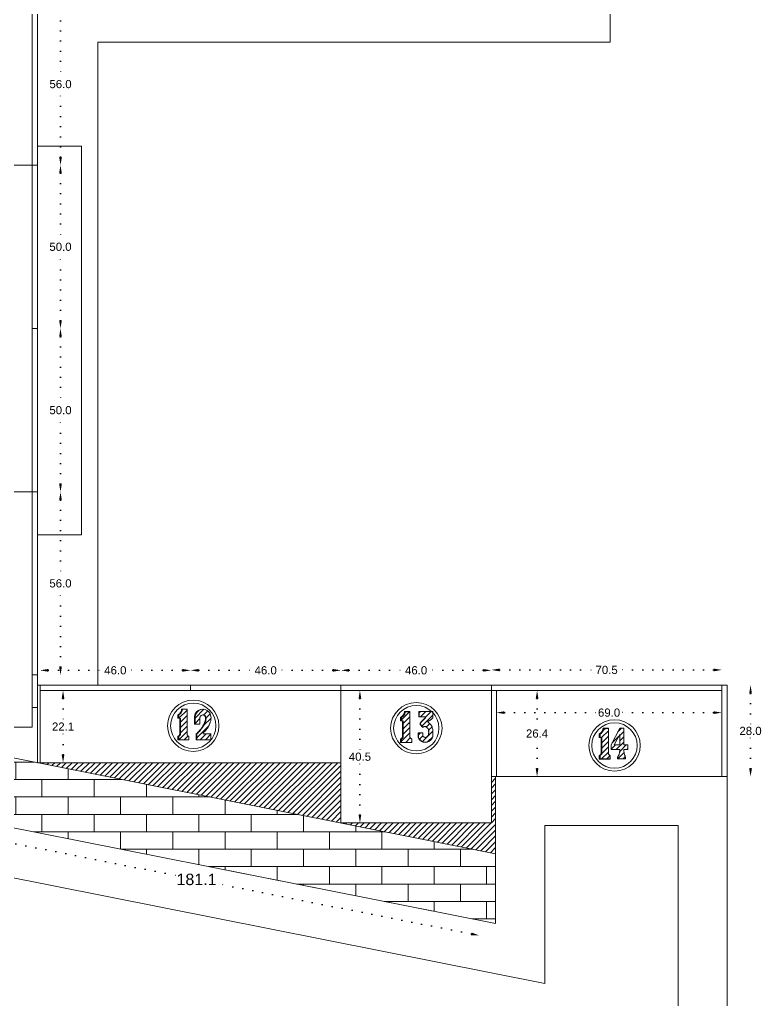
# Model space of a CAD drawing. Header units: inches. Extents: x -1979 to 7680, y -968 to 3127.
# Drawn here: x 2859.3 to 3086.2, y 407.1 to 707.3 of the extents above; entities that cross this region are included whole.
import ezdxf

# ---------------------------------------------------------------- set-up
doc = ezdxf.new("R2010")
doc.units = ezdxf.units.IN
doc.header["$MEASUREMENT"] = 0
doc.linetypes.add('ACAD_ISO07W100', pattern=[3, 0, -3])
doc.styles.get("Standard").update_dxf_attribs({"font": 'arial.ttf'})
doc.dimstyles.new('Copy of Standard', dxfattribs={"dimtxt": 2.5, "dimasz": 2.5, "dimexe": 0.18, "dimexo": 0.0625, "dimgap": 0.09, "dimtad": 0, "dimtih": 1, "dimtoh": 1, "dimdec": 1, "dimzin": 0, "dimdsep": 46, "dimtxsty": 'Standard', "dimcen": 0.09, "dimse1": 1, "dimse2": 1, "dimadec": 0, "dimazin": 0, "dimtfac": 1, "dimtdec": 1, "dimtix": 1, "dimtofl": 0, "dimtmove": 0, "dimatfit": 3, "dimfxl": 1, "dimtolj": 1, "dimtzin": 0, "dimarcsym": 0})
doc.dimstyles.get("Standard").update_dxf_attribs({"dimtxt": 3.5, "dimasz": 2.5, "dimexe": 0.18, "dimexo": 0.0625, "dimgap": 0.09, "dimtad": 0, "dimtih": 1, "dimtoh": 1, "dimdec": 1, "dimzin": 0, "dimdsep": 46, "dimtxsty": 'Standard', "dimcen": 0.09, "dimse1": 1, "dimse2": 1, "dimadec": 0, "dimazin": 0, "dimtfac": 1, "dimtdec": 1, "dimtix": 1, "dimtofl": 0, "dimtmove": 0, "dimatfit": 3, "dimfxl": 1, "dimtolj": 1, "dimtzin": 0, "dimarcsym": 0})
pattern_1 = [(45, (2360.3936, 1037.6594), (-0.8148213, 0.8148213), [])]
pattern_2 = [(45, (2446.3004, 1037.0512), (-0.8148213, 0.8148213), [])]

# ---------------------------------------------------------------- blocks, each defined once
blk = doc.blocks.new('*D26')
at = {"color": 0, "linetype": 'ACAD_ISO07W100', "lineweight": -2, "transparency": 16777216}
for p, q in [((2871.81, 610.25), (2871.81, 589.11)), ((2871.81, 565.25), (2871.81, 586.38))]:
    blk.add_line(p, q, dxfattribs=at)
at = {"color": 0, "transparency": 16777216}
for points in [[(2871.4, 610.25), (2872.23, 610.25), (2871.81, 612.75)], [(2871.4, 565.25), (2872.23, 565.25), (2871.81, 562.75)]]:
    blk.add_solid(points, dxfattribs=at)
at = {"layer": 'Defpoints', "color": 0, "transparency": 16777216}
for p in [(2864.79, 612.75), (2864.79, 562.75), (2871.81, 562.75)]:
    blk.add_point(p, dxfattribs=at)
at = {"color": 0, "lineweight": 20, "transparency": 16777216, "insert": (2871.81, 587.75), "char_height": 2.5, "attachment_point": 5}
blk.add_mtext('\\A1;50.0', dxfattribs=at)
blk = doc.blocks.new('*D27')
at = {"color": 0, "linetype": 'ACAD_ISO07W100', "lineweight": -2, "transparency": 16777216}
for p, q in [((2871.81, 660.25), (2871.81, 639.11)), ((2871.81, 615.25), (2871.81, 636.38))]:
    blk.add_line(p, q, dxfattribs=at)
at = {"color": 0, "transparency": 16777216}
for points in [[(2871.4, 660.25), (2872.23, 660.25), (2871.81, 662.75)], [(2871.4, 615.25), (2872.23, 615.25), (2871.81, 612.75)]]:
    blk.add_solid(points, dxfattribs=at)
at = {"layer": 'Defpoints', "color": 0, "transparency": 16777216}
for p in [(2864.79, 662.75), (2864.79, 612.75), (2871.81, 612.75)]:
    blk.add_point(p, dxfattribs=at)
at = {"color": 0, "lineweight": 20, "transparency": 16777216, "insert": (2871.81, 637.75), "char_height": 2.5, "attachment_point": 5}
blk.add_mtext('\\A1;50.0', dxfattribs=at)
blk = doc.blocks.new('*D24')
at = {"color": 0, "linetype": 'ACAD_ISO07W100', "lineweight": -2, "transparency": 16777216}
for p, q in [((2824.74, 461.68), (2907.94, 445.22)), ((2997.51, 427.49), (2918.92, 443.04))]:
    blk.add_line(p, q, dxfattribs=at)
at = {"color": 0, "transparency": 16777216}
for points in [[(2824.82, 462.09), (2824.66, 461.28), (2822.29, 462.17)], [(2997.59, 427.89), (2997.43, 427.08), (2999.97, 427)]]:
    blk.add_solid(points, dxfattribs=at)
at = {"layer": 'Defpoints', "color": 0, "transparency": 16777216}
for p in [(2823.19, 466.75), (3000.87, 431.58), (2999.97, 427)]:
    blk.add_point(p, dxfattribs=at)
at = {"color": 0, "lineweight": 20, "transparency": 16777216, "insert": (2913.43, 444.13), "char_height": 3.5, "attachment_point": 5}
blk.add_mtext('\\A1;181.1', dxfattribs=at)
blk = doc.blocks.new('*D35')
at = {"color": 0, "linetype": 'ACAD_ISO07W100', "lineweight": -2, "transparency": 16777216}
for p, q in [((2871.82, 716.25), (2871.82, 688.91)), ((2871.82, 665.25), (2871.82, 686.17))]:
    blk.add_line(p, q, dxfattribs=at)
at = {"color": 0, "transparency": 16777216}
for points in [[(2871.4, 716.25), (2872.24, 716.25), (2871.82, 718.75)], [(2871.4, 665.25), (2872.24, 665.25), (2871.82, 662.75)]]:
    blk.add_solid(points, dxfattribs=at)
at = {"layer": 'Defpoints', "color": 0, "transparency": 16777216}
for p in [(2864.79, 718.75), (2871.82, 718.75), (2863.19, 662.75)]:
    blk.add_point(p, dxfattribs=at)
at = {"color": 0, "lineweight": 20, "transparency": 16777216, "insert": (2871.82, 687.54), "char_height": 2.5, "attachment_point": 5}
blk.add_mtext('\\A1;56.0', dxfattribs=at)
blk = doc.blocks.new('*D48')
at = {"color": 0, "linetype": 'ACAD_ISO07W100', "lineweight": -2, "transparency": 16777216}
for p, q in [((2871.81, 560.25), (2871.81, 536.11)), ((2871.81, 509.23), (2871.81, 533.37))]:
    blk.add_line(p, q, dxfattribs=at)
at = {"color": 0, "transparency": 16777216}
for points in [[(2871.4, 560.25), (2872.23, 560.25), (2871.81, 562.75)], [(2871.4, 509.23), (2872.23, 509.23), (2871.81, 506.73)]]:
    blk.add_solid(points, dxfattribs=at)
at = {"layer": 'Defpoints', "color": 0, "transparency": 16777216}
for p in [(2864.79, 562.75), (2864.79, 506.73), (2871.81, 506.73)]:
    blk.add_point(p, dxfattribs=at)
at = {"color": 0, "lineweight": 20, "transparency": 16777216, "insert": (2871.81, 534.74), "char_height": 2.5, "attachment_point": 5}
blk.add_mtext('\\A1;56.0', dxfattribs=at)
blk = doc.blocks.new('*D103')
at = {"color": 0, "linetype": 'ACAD_ISO07W100', "lineweight": -2, "transparency": 16777216}
for p, q in [((3082.92, 501.07), (3082.92, 490.96)), ((3082.92, 478.11), (3082.92, 488.23))]:
    blk.add_line(p, q, dxfattribs=at)
at = {"color": 0, "transparency": 16777216}
for points in [[(3082.51, 501.07), (3083.34, 501.07), (3082.92, 503.57)], [(3082.51, 478.11), (3083.34, 478.11), (3082.92, 475.61)]]:
    blk.add_solid(points, dxfattribs=at)
at = {"layer": 'Defpoints', "color": 0, "transparency": 16777216}
for p in [(3075.74, 503.57), (3082.92, 503.57), (3075.74, 475.61)]:
    blk.add_point(p, dxfattribs=at)
at = {"color": 0, "lineweight": 20, "transparency": 16777216, "insert": (3082.92, 489.59), "char_height": 2.5, "attachment_point": 5}
blk.add_mtext('\\A1;28.0', dxfattribs=at)
blk = doc.blocks.new('*D102')
at = {"color": 0, "linetype": 'ACAD_ISO07W100', "lineweight": -2, "transparency": 16777216}
for p, q in [((3007.64, 495.19), (3036.3, 495.19)), ((3071.64, 495.19), (3042.97, 495.19))]:
    blk.add_line(p, q, dxfattribs=at)
at = {"color": 0, "transparency": 16777216}
for points in [[(3007.64, 495.61), (3007.64, 494.78), (3005.14, 495.19)], [(3071.64, 495.61), (3071.64, 494.78), (3074.14, 495.19)]]:
    blk.add_solid(points, dxfattribs=at)
at = {"layer": 'Defpoints', "color": 0, "transparency": 16777216}
for p in [(3005.14, 501.97), (3074.14, 503.57), (3005.14, 495.19)]:
    blk.add_point(p, dxfattribs=at)
at = {"color": 0, "lineweight": 20, "transparency": 16777216, "insert": (3039.64, 495.19), "char_height": 2.5, "attachment_point": 5}
blk.add_mtext('\\A1;69.0', dxfattribs=at)
blk = doc.blocks.new('*D104')
at = {"color": 0, "linetype": 'ACAD_ISO07W100', "lineweight": -2, "transparency": 16777216}
for p, q in [((2785.64, 716.25), (2785.64, 612.53)), ((2785.64, 506.07), (2785.64, 609.79))]:
    blk.add_line(p, q, dxfattribs=at)
at = {"color": 0, "transparency": 16777216}
for points in [[(2785.22, 716.25), (2786.05, 716.25), (2785.64, 718.75)], [(2785.22, 506.07), (2786.05, 506.07), (2785.64, 503.57)]]:
    blk.add_solid(points, dxfattribs=at)
at = {"layer": 'Defpoints', "color": 0, "transparency": 16777216}
for p in [(2823.19, 718.75), (2785.64, 503.57), (2864.79, 503.57)]:
    blk.add_point(p, dxfattribs=at)
at = {"color": 0, "lineweight": 20, "transparency": 16777216, "insert": (2785.64, 611.16), "char_height": 2.5, "attachment_point": 5}
blk.add_mtext('\\A1;215.2', dxfattribs=at)
blk = doc.blocks.new('*D105')
at = {"color": 0, "linetype": 'ACAD_ISO07W100', "lineweight": -2, "transparency": 16777216}
for p, q in [((2872.59, 499.47), (2872.59, 492.27)), ((2872.59, 482.38), (2872.59, 489.58))]:
    blk.add_line(p, q, dxfattribs=at)
at = {"color": 0, "transparency": 16777216}
for points in [[(2872.17, 499.47), (2873.01, 499.47), (2872.59, 501.97)], [(2872.17, 482.38), (2873.01, 482.38), (2872.59, 479.88)]]:
    blk.add_solid(points, dxfattribs=at)
at = {"layer": 'Defpoints', "color": 0, "transparency": 16777216}
for p in [(2865.59, 501.97), (2865.59, 479.88), (2872.59, 479.88)]:
    blk.add_point(p, dxfattribs=at)
at = {"color": 0, "lineweight": 20, "transparency": 16777216, "insert": (2872.59, 490.92), "char_height": 2.5, "attachment_point": 5}
blk.add_mtext('\\A1;22.1', dxfattribs=at)
blk = doc.blocks.new('*D106')
at = {"color": 0, "linetype": 'ACAD_ISO07W100', "lineweight": -2, "transparency": 16777216}
for p, q in [((2868.09, 508.14), (2885.21, 508.14)), ((2909.09, 508.14), (2891.98, 508.14))]:
    blk.add_line(p, q, dxfattribs=at)
at = {"color": 0, "transparency": 16777216}
for points in [[(2868.09, 508.56), (2868.09, 507.72), (2865.59, 508.14)], [(2909.09, 508.56), (2909.09, 507.72), (2911.59, 508.14)]]:
    blk.add_solid(points, dxfattribs=at)
at = {"layer": 'Defpoints', "color": 0, "transparency": 16777216}
for p in [(2911.59, 508.14), (2865.59, 503.57), (2911.59, 503.57)]:
    blk.add_point(p, dxfattribs=at)
at = {"color": 0, "lineweight": 20, "transparency": 16777216, "insert": (2888.59, 508.14), "char_height": 2.5, "attachment_point": 5}
blk.add_mtext('\\A1;46.0', dxfattribs=at)
blk = doc.blocks.new('*D107')
at = {"color": 0, "linetype": 'ACAD_ISO07W100', "lineweight": -2, "transparency": 16777216}
for p, q in [((2914.09, 508.14), (2931.21, 508.14)), ((2955.09, 508.14), (2937.98, 508.14))]:
    blk.add_line(p, q, dxfattribs=at)
at = {"color": 0, "transparency": 16777216}
for points in [[(2914.09, 508.56), (2914.09, 507.72), (2911.59, 508.14)], [(2955.09, 508.56), (2955.09, 507.72), (2957.59, 508.14)]]:
    blk.add_solid(points, dxfattribs=at)
at = {"layer": 'Defpoints', "color": 0, "transparency": 16777216}
for p in [(2957.59, 508.14), (2911.59, 503.57), (2957.59, 503.57)]:
    blk.add_point(p, dxfattribs=at)
at = {"color": 0, "lineweight": 20, "transparency": 16777216, "insert": (2934.59, 508.14), "char_height": 2.5, "attachment_point": 5}
blk.add_mtext('\\A1;46.0', dxfattribs=at)
blk = doc.blocks.new('*D108')
at = {"color": 0, "linetype": 'ACAD_ISO07W100', "lineweight": -2, "transparency": 16777216}
for p, q in [((2960.09, 508.14), (2977.23, 508.14)), ((3001.14, 508.14), (2984, 508.14))]:
    blk.add_line(p, q, dxfattribs=at)
at = {"color": 0, "transparency": 16777216}
for points in [[(2960.09, 508.56), (2960.09, 507.72), (2957.59, 508.14)], [(3001.14, 508.56), (3001.14, 507.72), (3003.64, 508.14)]]:
    blk.add_solid(points, dxfattribs=at)
at = {"layer": 'Defpoints', "color": 0, "transparency": 16777216}
for p in [(3003.64, 508.14), (2957.59, 503.57), (3003.64, 503.57)]:
    blk.add_point(p, dxfattribs=at)
at = {"color": 0, "lineweight": 20, "transparency": 16777216, "insert": (2980.61, 508.14), "char_height": 2.5, "attachment_point": 5}
blk.add_mtext('\\A1;46.0', dxfattribs=at)
blk = doc.blocks.new('*D109')
at = {"color": 0, "linetype": 'ACAD_ISO07W100', "lineweight": -2, "transparency": 16777216}
for p, q in [((2963.42, 499.47), (2963.42, 483.07)), ((2963.42, 463.92), (2963.42, 480.33))]:
    blk.add_line(p, q, dxfattribs=at)
at = {"color": 0, "transparency": 16777216}
for points in [[(2963, 499.47), (2963.83, 499.47), (2963.42, 501.97)], [(2963, 463.92), (2963.83, 463.92), (2963.42, 461.42)]]:
    blk.add_solid(points, dxfattribs=at)
at = {"layer": 'Defpoints', "color": 0, "transparency": 16777216}
for p in [(2957.59, 501.97), (2957.59, 461.42), (2963.42, 461.42)]:
    blk.add_point(p, dxfattribs=at)
at = {"color": 0, "lineweight": 20, "transparency": 16777216, "insert": (2963.42, 481.7), "char_height": 2.5, "attachment_point": 5}
blk.add_mtext('\\A1;40.5', dxfattribs=at)
blk = doc.blocks.new('*D110')
at = {"color": 0, "linetype": 'ACAD_ISO07W100', "lineweight": -2, "transparency": 16777216}
for p, q in [((3017.61, 499.47), (3017.61, 490.16)), ((3017.61, 478.11), (3017.61, 487.43))]:
    blk.add_line(p, q, dxfattribs=at)
at = {"color": 0, "transparency": 16777216}
for points in [[(3017.2, 499.47), (3018.03, 499.47), (3017.61, 501.97)], [(3017.2, 478.11), (3018.03, 478.11), (3017.61, 475.61)]]:
    blk.add_solid(points, dxfattribs=at)
at = {"layer": 'Defpoints', "color": 0, "transparency": 16777216}
for p in [(3003.64, 501.97), (3003.64, 475.61), (3017.61, 475.61)]:
    blk.add_point(p, dxfattribs=at)
at = {"color": 0, "lineweight": 20, "transparency": 16777216, "insert": (3017.61, 488.79), "char_height": 2.5, "attachment_point": 5}
blk.add_mtext('\\A1;26.4', dxfattribs=at)
blk = doc.blocks.new('*D111')
at = {"color": 0, "linetype": 'ACAD_ISO07W100', "lineweight": -2, "transparency": 16777216}
for p, q in [((3006.14, 508.26), (3035.55, 508.26)), ((3071.64, 508.26), (3042.22, 508.26))]:
    blk.add_line(p, q, dxfattribs=at)
at = {"color": 0, "transparency": 16777216}
for points in [[(3006.14, 508.68), (3006.14, 507.84), (3003.64, 508.26)], [(3071.64, 508.68), (3071.64, 507.84), (3074.14, 508.26)]]:
    blk.add_solid(points, dxfattribs=at)
at = {"layer": 'Defpoints', "color": 0, "transparency": 16777216}
for p in [(3074.14, 508.26), (3003.64, 503.57), (3074.14, 503.57)]:
    blk.add_point(p, dxfattribs=at)
at = {"color": 0, "lineweight": 20, "transparency": 16777216, "insert": (3038.89, 508.26), "char_height": 2.5, "attachment_point": 5}
blk.add_mtext('\\A1;70.5', dxfattribs=at)

msp = doc.modelspace()

# ---------------------------------------------------------------- hatches: boundary and pattern name
at = {"lineweight": 20}
h = msp.add_hatch(dxfattribs=at)
h.set_pattern_fill('ANSI31', color=256, scale=9.218651)
h.set_pattern_definition(pattern_1)
h.paths.add_polyline_path([(2910.97, 488), (2910.9, 488.04), (2910.84, 488.08), (2910.78, 488.12), (2910.73, 488.18), (2910.68, 488.24), (2910.64, 488.31), (2910.61, 488.38), (2910.59, 488.45), (2910.57, 488.53), (2910.57, 488.6), (2910.57, 496.24), (2909.13, 496.24), (2909.11, 496.07), (2909.08, 495.89), (2909.02, 495.72), (2908.96, 495.55), (2908.88, 495.39), (2908.78, 495.24), (2908.68, 495.09), (2908.56, 494.96), (2908.43, 494.84), (2908.29, 494.72), (2908.14, 494.62), (2907.98, 494.54), (2907.98, 493.46), (2908.29, 493.46), (2908.53, 493.44), (2908.53, 488.63), (2908.52, 488.56), (2908.5, 488.49), (2908.47, 488.42), (2908.44, 488.35), (2908.4, 488.29), (2908.36, 488.23), (2908.3, 488.17), (2908.25, 488.12), (2908.18, 488.08), (2908.12, 488.05), (2908.05, 488.02), (2907.98, 488), (2907.98, 486.9), (2911.12, 486.9), (2911.12, 487.96), (2911.05, 487.98)])
h = msp.add_hatch(dxfattribs=at)
h.set_pattern_fill('ANSI31', color=256, scale=9.218651)
h.set_pattern_definition(pattern_1)
h.paths.add_polyline_path([(2917.83, 488.7), (2915.47, 488.7), (2915.47, 488.97), (2915.71, 489.2), (2915.94, 489.44), (2916.16, 489.69), (2916.37, 489.95), (2916.57, 490.21), (2916.76, 490.49), (2916.94, 490.77), (2917.1, 491.06), (2917.26, 491.35), (2917.4, 491.66), (2917.53, 491.96), (2917.57, 492.08), (2917.64, 492.27), (2917.71, 492.47), (2917.76, 492.67), (2917.8, 492.87), (2917.83, 493.07), (2917.85, 493.28), (2917.86, 493.48), (2917.86, 493.69), (2917.85, 493.9), (2917.83, 494.1), (2917.63, 494.8), (2917.24, 495.41), (2916.7, 495.88), (2916.11, 496.16), (2915.49, 496.24), (2914.78, 496.14), (2914.13, 495.84), (2913.59, 495.37), (2913.2, 494.77), (2913.01, 494.08), (2913.01, 493.36), (2913.01, 491.71), (2914.49, 491.71), (2914.49, 493.88), (2914.63, 494.14), (2914.82, 494.33), (2915.06, 494.44), (2915.32, 494.49), (2915.49, 494.46), (2915.59, 494.44), (2915.59, 494.44), (2915.75, 494.42), (2915.99, 494.3), (2916.18, 494.12), (2916.3, 493.88), (2916.35, 493.62), (2916.35, 493.45), (2916.34, 493.29), (2916.32, 493.12), (2916.3, 492.95), (2916.27, 492.79), (2916.23, 492.63), (2916.18, 492.47), (2916.12, 492.31), (2916.06, 492.15), (2915.99, 492), (2915.91, 491.83), (2915.75, 491.51), (2915.58, 491.2), (2915.39, 490.89), (2915.2, 490.59), (2914.99, 490.3), (2914.77, 490.01), (2914.55, 489.74), (2914.31, 489.47), (2914.06, 489.21), (2913.8, 488.96), (2913.53, 488.72), (2913.53, 486.9), (2917.83, 486.9)])
h = msp.add_hatch(dxfattribs=at)
h.set_pattern_fill('ANSI31', color=256, scale=9.218651)
h.set_pattern_definition(pattern_2)
h.paths.add_polyline_path([(2979.12, 487.21), (2979.05, 487.24), (2978.99, 487.28), (2978.93, 487.33), (2978.87, 487.38), (2978.83, 487.45), (2978.79, 487.51), (2978.76, 487.58), (2978.73, 487.66), (2978.72, 487.73), (2978.72, 487.81), (2978.72, 495.45), (2977.28, 495.45), (2977.26, 495.27), (2977.22, 495.09), (2977.17, 494.92), (2977.11, 494.76), (2977.03, 494.59), (2976.93, 494.44), (2976.82, 494.3), (2976.71, 494.16), (2976.57, 494.04), (2976.43, 493.93), (2976.28, 493.83), (2976.13, 493.74), (2976.13, 492.66), (2976.44, 492.66), (2976.68, 492.64), (2976.68, 487.84), (2976.67, 487.76), (2976.65, 487.69), (2976.62, 487.62), (2976.59, 487.55), (2976.55, 487.49), (2976.5, 487.43), (2976.45, 487.38), (2976.4, 487.33), (2976.33, 487.29), (2976.27, 487.25), (2976.2, 487.22), (2976.13, 487.2), (2976.13, 486.1), (2979.27, 486.1), (2979.27, 487.17), (2979.2, 487.18)])
h = msp.add_hatch(dxfattribs=at)
h.set_pattern_fill('ANSI31', color=256, scale=9.218651)
h.set_pattern_definition(pattern_2)
h.paths.add_polyline_path([(2985.75, 495.5), (2981.57, 495.5), (2981.57, 493.88), (2983.39, 493.88), (2983.49, 493.85), (2983.49, 493.57), (2982.2, 492.27), (2982.12, 492.18), (2982.09, 492.13), (2982.06, 492.07), (2982.03, 492.02), (2982, 491.96), (2981.98, 491.9), (2981.97, 491.84), (2981.96, 491.78), (2981.95, 491.66), (2981.95, 491.6), (2982.71, 490.71), (2982.73, 490.74), (2982.82, 490.81), (2982.93, 490.86), (2983.04, 490.9), (2983.15, 490.93), (2983.27, 490.93), (2983.37, 490.93), (2983.49, 490.93), (2983.6, 490.9), (2983.71, 490.86), (2983.81, 490.81), (2983.91, 490.74), (2983.99, 490.66), (2984.13, 490.49), (2984.25, 490.3), (2984.35, 490.1), (2984.43, 489.89), (2984.49, 489.67), (2984.53, 489.45), (2984.54, 489.23), (2984.53, 489.01), (2984.5, 488.79), (2984.44, 488.57), (2984.36, 488.36), (2984.26, 488.16), (2984.19, 488.01), (2984.09, 487.88), (2983.97, 487.77), (2983.82, 487.69), (2983.73, 487.66), (2983.57, 487.61), (2983.4, 487.6), (2983.24, 487.61), (2983.08, 487.66), (2982.93, 487.74), (2982.81, 487.85), (2982.71, 487.98), (2982.64, 488.13), (2982.64, 488.97), (2981.37, 488.97), (2981.37, 487.61), (2981.46, 487.4), (2981.57, 487.2), (2981.7, 487.01), (2981.85, 486.84), (2982.02, 486.68), (2982.2, 486.54), (2982.4, 486.42), (2982.6, 486.32), (2982.82, 486.24), (2983.04, 486.19), (2983.27, 486.16), (2983.5, 486.15), (2983.78, 486.17), (2984.05, 486.23), (2984.31, 486.31), (2984.51, 486.4), (2984.72, 486.53), (2984.94, 486.7), (2985.14, 486.89), (2985.32, 487.11), (2985.47, 487.34), (2985.6, 487.6), (2985.69, 487.86), (2985.75, 488.13), (2985.75, 489.55), (2985.74, 489.82), (2985.71, 490.09), (2985.65, 490.36), (2985.57, 490.62), (2985.47, 490.88), (2985.34, 491.12), (2985.2, 491.35), (2985.03, 491.57), (2984.85, 491.77), (2984.65, 491.96), (2984.44, 492.13), (2984.21, 492.28), (2984.21, 492.56), (2984.36, 492.61), (2984.51, 492.67), (2984.65, 492.73), (2984.79, 492.8), (2984.93, 492.88), (2985.06, 492.96), (2985.19, 493.05), (2985.31, 493.15), (2985.43, 493.26), (2985.54, 493.36), (2985.65, 493.48), (2985.75, 493.6)])
h = msp.add_hatch(dxfattribs=at)
h.set_pattern_fill('ANSI31', color=256, scale=9.218651)
h.set_pattern_definition([(45, (2523.9026, 1031.7292), (-0.8148213, 0.8148213), [])])
h.paths.add_polyline_path([(3039.87, 482.12), (3039.8, 482.15), (3039.74, 482.19), (3039.68, 482.24), (3039.62, 482.3), (3039.58, 482.36), (3039.54, 482.42), (3039.51, 482.49), (3039.48, 482.57), (3039.47, 482.64), (3039.47, 482.72), (3039.47, 490.36), (3038.03, 490.36), (3038.01, 490.18), (3037.97, 490.01), (3037.92, 489.83), (3037.86, 489.67), (3037.78, 489.51), (3037.68, 489.35), (3037.57, 489.21), (3037.45, 489.07), (3037.32, 488.95), (3037.18, 488.84), (3037.03, 488.74), (3036.88, 488.65), (3036.88, 487.57), (3037.19, 487.57), (3037.42, 487.55), (3037.42, 482.75), (3037.41, 482.68), (3037.4, 482.6), (3037.37, 482.53), (3037.34, 482.47), (3037.3, 482.4), (3037.25, 482.34), (3037.2, 482.29), (3037.14, 482.24), (3037.08, 482.2), (3037.02, 482.16), (3036.95, 482.13), (3036.88, 482.11), (3036.88, 481.01), (3040.02, 481.01), (3040.02, 482.08), (3039.95, 482.09)])
h = msp.add_hatch(dxfattribs=at)
h.set_pattern_fill('ANSI31', color=256, scale=9.218651)
h.set_pattern_definition([(45, (2523.9026, 1031.7292), (-0.8148213, 0.8148213), [])])
h.paths.add_polyline_path([(3044.15, 490.41), (3042.93, 490.41), (3040.32, 485.32), (3040.32, 483.9), (3042.93, 483.9), (3042.93, 483.68), (3042.93, 483.5), (3042.91, 483.32), (3042.89, 483.14), (3042.86, 482.96), (3042.82, 482.78), (3042.77, 482.6), (3042.72, 482.43), (3042.65, 482.26), (3042.58, 482.09), (3042.5, 481.93), (3042.41, 481.77), (3042.31, 481.61), (3042.31, 481.06), (3044.7, 481.06), (3044.7, 481.57), (3044.61, 481.75), (3044.53, 481.93), (3044.46, 482.12), (3044.4, 482.31), (3044.34, 482.5), (3044.29, 482.69), (3044.25, 482.89), (3044.21, 483.08), (3044.18, 483.28), (3044.16, 483.48), (3044.15, 483.68), (3044.15, 483.9), (3045.39, 483.9), (3045.39, 485.32), (3044.15, 485.32)])
h.paths.add_polyline_path([(3042.9, 488.51), (3042.93, 488.48), (3042.93, 485.32), (3042.9, 485.32), (3041.23, 485.32)], flags=16)
h = msp.add_hatch(dxfattribs=at)
h.set_pattern_fill('AR-BRSTD', color=256, scale=2)
h.set_pattern_definition([(0, (274.137, 0), (0, 5.334), []), (90, (274.137, 0), (-8, 5.334), [5.334, -5.334])])
h.paths.add_polyline_path([(2823.19, 488.15), (2823.19, 466.75), (3004.94, 430.61), (3004.94, 452.01)])
h = msp.add_hatch(dxfattribs=at)
h.set_pattern_fill('ANSI31', color=256, scale=10)
h.set_pattern_definition([(45, (274.1369, 0), (-0.8838835, 0.8838835), [])])
h.paths.add_polyline_path([(3004.94, 452.01), (3004.94, 475.61), (3003.64, 475.61), (3003.64, 461.42), (2957.59, 461.42)])
h.paths.add_polyline_path([(2865.59, 479.88), (2865.59, 479.72), (2957.59, 461.42), (2957.59, 479.87)])

# ---------------------------------------------------------------- linework, layer by layer
for p, q in [((3039.99, 700.35), (3039.99, 775.35)), ((2863.19, 642.75), (2863.19, 718.75)), ((2864.79, 642.75), (2864.79, 718.75)), ((2883.19, 700.35), (2883.19, 503.57)), ((3039.99, 700.35), (2883.19, 700.35)), ((2864.79, 662.75), (2823.19, 662.75)), ((2863.19, 642.75), (2863.19, 542.75)), ((2864.79, 479.88), (2864.79, 642.75)), ((2863.19, 612.75), (2864.79, 612.75)), ((2864.79, 562.75), (2823.19, 562.75)), ((2863.19, 490.75), (2863.19, 542.75)), ((2864.79, 506.73), (2863.19, 506.73)), ((2864.79, 503.73), (2864.79, 506.73)), ((2864.79, 503.57), (3075.74, 503.57)), ((3003.64, 503.57), (2864.79, 503.57)), ((2865.59, 479.72), (2865.59, 503.57)), ((2865.59, 501.97), (3003.64, 501.97)), ((3003.64, 501.97), (2865.59, 501.97)), ((2911.59, 501.97), (2911.59, 503.57)), ((2957.59, 461.42), (2957.59, 503.57)), ((3003.64, 461.42), (3003.64, 503.57)), ((3003.64, 501.97), (3074.14, 501.97)), ((3005.24, 475.61), (3005.24, 501.97)), ((3074.14, 475.61), (3074.14, 503.57)), ((3075.74, 475.61), (3075.74, 503.57)), ((2864.79, 496.73), (2863.19, 496.73)), ((2981.45, 495.54), (2981.45, 493.88)), ((2981.57, 495.5), (2981.57, 493.88)), ((2907.98, 494.54), (2907.98, 493.46)), ((2976.13, 493.74), (2976.13, 492.66)), ((2981.45, 493.88), (2981.57, 493.88)), ((2981.57, 493.88), (2983.39, 493.88)), ((2983.39, 493.88), (2983.49, 493.85)), ((2983.49, 493.85), (2983.49, 493.57)), ((2823.19, 490.75), (2863.19, 490.75)), ((3042.93, 490.41), (3044.15, 490.41)), ((3004.94, 452.01), (2823.19, 488.15)), ((2907.98, 486.9), (2911.12, 486.9)), ((2983.73, 487.66), (2983.57, 487.61)), ((3036.88, 488.65), (3036.88, 487.57)), ((3042.9, 485.32), (3042.9, 488.51)), ((2976.13, 486.1), (2979.27, 486.1)), ((3036.88, 481.01), (3040.02, 481.01)), ((2864.79, 479.88), (2957.59, 479.87)), ((3075.74, 475.61), (3003.64, 475.61)), ((3004.94, 475.61), (3004.94, 430.61)), ((3075.74, 305.61), (3075.74, 475.61)), ((3004.94, 430.61), (2823.19, 466.75)), ((2957.59, 461.42), (3003.64, 461.42)), ((3060.74, 460.61), (3019.94, 460.61)), ((3019.94, 460.61), (3019.94, 412.33)), ((3060.74, 460.61), (3060.74, 388.61)), ((3019.94, 412.33), (2808.19, 454.44)), ((2923.66, 446.77), (2987.41, 434.1))]:
    msp.add_line(p, q, dxfattribs=at)
for points in [[(2864.79, 549.57), (2878.19, 549.57), (2878.19, 668.57), (2864.79, 668.57)], [(2907.73, 486.85), (2911.12, 486.85), (2911.12, 486.9), (2911.12, 487.96), (2911.05, 487.98), (2910.97, 488), (2910.9, 488.04), (2910.84, 488.08), (2910.78, 488.12), (2910.73, 488.18), (2910.68, 488.24), (2910.64, 488.31), (2910.61, 488.38), (2910.59, 488.45), (2910.57, 488.53), (2910.57, 488.6), (2910.57, 496.24), (2910.57, 496.29), (2908.9, 496.29), (2908.88, 496.11), (2908.84, 495.93), (2908.79, 495.76), (2908.72, 495.59), (2908.64, 495.43), (2908.55, 495.27), (2908.44, 495.13), (2908.32, 494.99), (2908.19, 494.87), (2908.05, 494.75), (2907.89, 494.65), (2907.73, 494.57), (2907.73, 493.46), (2907.98, 493.46), (2908.29, 493.46), (2908.29, 488.6), (2908.28, 488.53), (2908.26, 488.46), (2908.24, 488.38), (2908.2, 488.32), (2908.16, 488.25), (2908.12, 488.19), (2908.06, 488.14), (2908.01, 488.09), (2907.94, 488.05), (2907.88, 488.01), (2907.81, 487.98), (2907.73, 487.96), (2907.73, 486.85), (2907.98, 486.9), (2907.98, 488), (2908.05, 488.02), (2908.12, 488.05), (2908.18, 488.08), (2908.25, 488.12), (2908.3, 488.17), (2908.36, 488.23), (2908.4, 488.29), (2908.44, 488.35), (2908.47, 488.42), (2908.5, 488.49), (2908.52, 488.56), (2908.53, 488.63), (2908.53, 493.44), (2908.29, 493.46)], [(2907.73, 494.57), (2907.98, 494.54), (2908.14, 494.62), (2908.29, 494.72), (2908.43, 494.84), (2908.56, 494.96), (2908.68, 495.09), (2908.78, 495.24), (2908.88, 495.39), (2908.96, 495.55), (2909.02, 495.72), (2909.08, 495.89), (2909.11, 496.07), (2909.13, 496.24)], [(2908.9, 496.29), (2909.13, 496.24), (2910.57, 496.24)], [(2912.83, 491.71), (2912.83, 493.38), (2912.82, 494.1), (2913.02, 494.8), (2913.4, 495.41), (2913.95, 495.88), (2914.61, 496.19), (2915.32, 496.29), (2916.04, 496.19), (2916.11, 496.16), (2916.7, 495.88), (2917.24, 495.41), (2917.63, 494.8), (2917.83, 494.1), (2917.85, 493.9), (2917.86, 493.69), (2917.86, 493.48), (2917.85, 493.28), (2917.83, 493.07), (2917.8, 492.87), (2917.76, 492.67), (2917.71, 492.47), (2917.64, 492.27), (2917.57, 492.08), (2917.53, 491.96), (2917.4, 491.66), (2917.26, 491.35), (2917.1, 491.06), (2916.94, 490.77), (2916.76, 490.49), (2916.57, 490.21), (2916.37, 489.95), (2916.16, 489.69), (2915.94, 489.44), (2915.71, 489.2), (2915.47, 488.97), (2915.47, 488.7), (2917.83, 488.7), (2917.83, 486.9), (2917.83, 486.85), (2913.35, 486.85)], [(2913.01, 491.71), (2913.01, 493.36), (2913.01, 494.08), (2913.2, 494.77), (2913.59, 495.37), (2914.13, 495.84), (2914.78, 496.14), (2915.49, 496.24), (2916.11, 496.16)], [(2975.88, 486.06), (2979.27, 486.06), (2979.27, 486.1), (2979.27, 487.17), (2979.2, 487.18), (2979.12, 487.21), (2979.05, 487.24), (2978.99, 487.28), (2978.93, 487.33), (2978.87, 487.38), (2978.83, 487.45), (2978.79, 487.51), (2978.76, 487.58), (2978.73, 487.66), (2978.72, 487.73), (2978.72, 487.81), (2978.72, 495.45), (2978.72, 495.49), (2977.05, 495.49), (2977.03, 495.31), (2976.99, 495.14), (2976.94, 494.96), (2976.87, 494.79), (2976.79, 494.63), (2976.7, 494.48), (2976.59, 494.33), (2976.47, 494.19), (2976.34, 494.07), (2976.19, 493.96), (2976.04, 493.86), (2975.88, 493.77), (2975.88, 492.66), (2976.13, 492.66), (2976.44, 492.66), (2976.44, 487.81), (2976.43, 487.73), (2976.41, 487.66), (2976.38, 487.59), (2976.35, 487.52), (2976.31, 487.46), (2976.27, 487.4), (2976.21, 487.34), (2976.16, 487.29), (2976.09, 487.25), (2976.03, 487.22), (2975.96, 487.19), (2975.88, 487.17), (2975.88, 486.06), (2976.13, 486.1), (2976.13, 487.2), (2976.2, 487.22), (2976.27, 487.25), (2976.33, 487.29), (2976.4, 487.33), (2976.45, 487.38), (2976.5, 487.43), (2976.55, 487.49), (2976.59, 487.55), (2976.62, 487.62), (2976.65, 487.69), (2976.67, 487.76), (2976.68, 487.84), (2976.68, 492.64), (2976.44, 492.66)], [(2975.88, 493.77), (2976.13, 493.74), (2976.28, 493.83), (2976.43, 493.93), (2976.57, 494.04), (2976.71, 494.16), (2976.82, 494.3), (2976.93, 494.44), (2977.03, 494.59), (2977.11, 494.76), (2977.17, 494.92), (2977.22, 495.09), (2977.26, 495.27), (2977.28, 495.45)], [(2977.05, 495.49), (2977.28, 495.45), (2978.72, 495.45)], [(2984.94, 486.7), (2985.14, 486.89), (2985.32, 487.11), (2985.47, 487.34), (2985.6, 487.6), (2985.69, 487.86), (2985.75, 488.13), (2985.75, 489.55), (2985.74, 489.82), (2985.71, 490.09), (2985.65, 490.36), (2985.57, 490.62), (2985.47, 490.88), (2985.34, 491.12), (2985.2, 491.35), (2985.03, 491.57), (2984.85, 491.77), (2984.65, 491.96), (2984.44, 492.13), (2984.21, 492.28), (2984.21, 492.56), (2984.36, 492.61), (2984.51, 492.67), (2984.65, 492.73), (2984.79, 492.8), (2984.93, 492.88), (2985.06, 492.96), (2985.19, 493.05), (2985.31, 493.15), (2985.43, 493.26), (2985.54, 493.36), (2985.65, 493.48), (2985.75, 493.6), (2985.75, 495.5)], [(2912.83, 491.71), (2913.01, 491.71), (2914.49, 491.71), (2914.49, 493.83), (2914.5, 493.9), (2914.63, 494.14), (2914.82, 494.33), (2915.06, 494.44), (2915.32, 494.49), (2915.49, 494.46), (2915.59, 494.44), (2915.59, 494.44)], [(2916.02, 494.14), (2916.14, 493.9), (2916.19, 493.64), (2916.19, 493.47), (2916.18, 493.3), (2916.17, 493.13), (2916.14, 492.97), (2916.11, 492.8), (2916.07, 492.64), (2916.02, 492.48), (2915.97, 492.32), (2915.9, 492.16), (2915.83, 492.01), (2915.75, 491.83), (2915.59, 491.51), (2915.41, 491.19), (2915.23, 490.88), (2915.03, 490.58), (2914.82, 490.28), (2914.6, 490), (2914.37, 489.72), (2914.13, 489.45), (2913.88, 489.19), (2913.62, 488.94), (2913.35, 488.7), (2913.35, 486.85), (2913.53, 486.9), (2917.83, 486.9)], [(2916.02, 494.14), (2915.83, 494.33), (2915.59, 494.44), (2915.75, 494.42), (2915.99, 494.3), (2916.18, 494.12), (2916.3, 493.88), (2916.35, 493.62), (2916.35, 493.45), (2916.34, 493.29), (2916.32, 493.12), (2916.3, 492.95), (2916.27, 492.79), (2916.23, 492.63), (2916.18, 492.47), (2916.12, 492.31), (2916.06, 492.15), (2915.99, 492), (2915.91, 491.83), (2915.75, 491.51), (2915.58, 491.2), (2915.39, 490.89), (2915.2, 490.59), (2914.99, 490.3), (2914.77, 490.01), (2914.55, 489.74), (2914.31, 489.47), (2914.06, 489.21), (2913.8, 488.96), (2913.53, 488.72)], [(2983.39, 493.6), (2982.09, 492.28), (2982.01, 492.19), (2981.97, 492.14), (2981.94, 492.08), (2981.91, 492.03), (2981.89, 491.97), (2981.87, 491.91), (2981.85, 491.85), (2981.84, 491.79), (2981.83, 491.67), (2981.83, 491.6), (2982.65, 490.66), (2982.71, 490.71), (2982.73, 490.74), (2982.82, 490.81), (2982.93, 490.86), (2983.04, 490.9), (2983.15, 490.93), (2983.27, 490.93)], [(2983.39, 493.88), (2983.39, 493.6), (2983.49, 493.57), (2982.2, 492.27), (2982.12, 492.18), (2982.09, 492.13), (2982.06, 492.07), (2982.03, 492.02), (2982, 491.96), (2981.98, 491.9), (2981.97, 491.84), (2981.96, 491.78), (2981.95, 491.66), (2981.95, 491.6), (2982.71, 490.71)], [(3036.63, 480.97), (3040.02, 480.97), (3040.02, 481.01), (3040.02, 482.08), (3039.95, 482.09), (3039.87, 482.12), (3039.8, 482.15), (3039.74, 482.19), (3039.68, 482.24), (3039.62, 482.3), (3039.58, 482.36), (3039.54, 482.42), (3039.51, 482.49), (3039.48, 482.57), (3039.47, 482.64), (3039.47, 482.72), (3039.47, 490.36), (3039.47, 490.4), (3037.8, 490.4), (3037.78, 490.22), (3037.74, 490.05), (3037.69, 489.87), (3037.62, 489.7), (3037.54, 489.54), (3037.45, 489.39), (3037.34, 489.24), (3037.22, 489.11), (3037.09, 488.98), (3036.94, 488.87), (3036.79, 488.77), (3036.63, 488.68), (3036.63, 487.57), (3036.88, 487.57), (3037.19, 487.57), (3037.19, 482.72), (3037.18, 482.64), (3037.16, 482.57), (3037.13, 482.5), (3037.1, 482.43), (3037.06, 482.37), (3037.01, 482.31), (3036.96, 482.25), (3036.9, 482.2), (3036.84, 482.16), (3036.77, 482.13), (3036.7, 482.1), (3036.63, 482.08), (3036.63, 480.97), (3036.88, 481.01), (3036.88, 482.11), (3036.95, 482.13), (3037.02, 482.16), (3037.08, 482.2), (3037.14, 482.24), (3037.2, 482.29), (3037.25, 482.34), (3037.3, 482.4), (3037.34, 482.47), (3037.37, 482.53), (3037.4, 482.6), (3037.41, 482.68), (3037.42, 482.75), (3037.42, 487.55), (3037.19, 487.57)], [(3036.63, 488.68), (3036.88, 488.65), (3037.03, 488.74), (3037.18, 488.84), (3037.32, 488.95), (3037.45, 489.07), (3037.57, 489.21), (3037.68, 489.35), (3037.78, 489.51), (3037.86, 489.67), (3037.92, 489.83), (3037.97, 490.01), (3038.01, 490.18), (3038.03, 490.36)], [(3037.8, 490.4), (3038.03, 490.36), (3039.47, 490.36)], [(3040.26, 483.88), (3040.26, 485.32), (3042.9, 490.45)], [(3044.15, 483.88), (3045.39, 483.88), (3045.39, 483.9), (3045.39, 485.32), (3044.15, 485.32), (3044.15, 490.41), (3044.15, 490.45), (3042.9, 490.45), (3042.93, 490.41), (3040.32, 485.32), (3040.32, 483.9)], [(2913.35, 488.7), (2913.53, 488.72), (2913.53, 486.9)], [(2983.57, 487.61), (2983.4, 487.6), (2983.24, 487.61), (2983.08, 487.66), (2982.93, 487.74), (2982.81, 487.85), (2982.71, 487.98), (2982.64, 488.13), (2982.64, 488.97), (2981.37, 488.97), (2981.25, 488.97), (2981.25, 487.58), (2981.34, 487.36), (2981.45, 487.16), (2981.58, 486.97), (2981.74, 486.8), (2981.91, 486.64), (2982.09, 486.5), (2982.29, 486.38), (2982.5, 486.28), (2982.72, 486.2), (2982.94, 486.14), (2983.17, 486.11), (2983.4, 486.1), (2983.68, 486.13), (2983.96, 486.18), (2984.22, 486.27), (2984.48, 486.38), (2984.51, 486.4), (2984.72, 486.53), (2984.94, 486.7)], [(2981.37, 488.97), (2981.37, 487.61), (2981.46, 487.4), (2981.57, 487.2), (2981.7, 487.01), (2981.85, 486.84), (2982.02, 486.68), (2982.2, 486.54), (2982.4, 486.42), (2982.6, 486.32), (2982.82, 486.24), (2983.04, 486.19), (2983.27, 486.16), (2983.5, 486.15), (2983.78, 486.17), (2984.05, 486.23), (2984.31, 486.31), (2984.51, 486.4)], [(3042.9, 483.88), (3040.26, 483.88), (3040.32, 483.9), (3042.93, 483.9)], [(3045.39, 483.9), (3044.17, 483.9), (3044.15, 483.88), (3044.15, 483.68), (3044.16, 483.48), (3044.18, 483.28), (3044.21, 483.08), (3044.25, 482.89), (3044.29, 482.69), (3044.34, 482.5), (3044.4, 482.31), (3044.46, 482.12), (3044.53, 481.93), (3044.61, 481.75), (3044.7, 481.57), (3044.7, 481.06), (3044.7, 481.01), (3042.27, 481.01), (3042.27, 481.57), (3042.37, 481.73), (3042.46, 481.89), (3042.54, 482.05), (3042.62, 482.22), (3042.68, 482.39), (3042.74, 482.57), (3042.79, 482.75), (3042.83, 482.93), (3042.86, 483.11), (3042.88, 483.29), (3042.89, 483.48), (3042.9, 483.66)], [(3042.9, 483.66), (3042.9, 483.88), (3042.93, 483.9), (3042.93, 483.68), (3042.93, 483.5), (3042.91, 483.32), (3042.89, 483.14), (3042.86, 482.96), (3042.82, 482.78), (3042.77, 482.6), (3042.72, 482.43), (3042.65, 482.26), (3042.58, 482.09), (3042.5, 481.93), (3042.41, 481.77), (3042.31, 481.61), (3042.31, 481.06)], [(3042.27, 481.01), (3042.31, 481.06), (3044.7, 481.06)]]:
    msp.add_lwpolyline(points, dxfattribs=at)
for points in [[(2981.57, 495.5), (2985.75, 495.5), (2985.75, 495.54), (2981.45, 495.54)], [(2983.49, 490.93), (2983.37, 490.93), (2983.27, 490.93), (2983.39, 490.93), (2983.5, 490.9), (2983.61, 490.86), (2983.72, 490.81), (2983.81, 490.74), (2983.89, 490.66), (2984.04, 490.48), (2984.16, 490.29), (2984.26, 490.09), (2984.35, 489.88), (2984.4, 489.66), (2984.44, 489.44), (2984.45, 489.21), (2984.44, 488.99), (2984.41, 488.76), (2984.35, 488.55), (2984.27, 488.33), (2984.17, 488.13), (2984.1, 487.98), (2984, 487.85), (2983.87, 487.74), (2983.73, 487.66), (2983.82, 487.69), (2983.97, 487.77), (2984.09, 487.88), (2984.19, 488.01), (2984.26, 488.16), (2984.36, 488.36), (2984.44, 488.57), (2984.5, 488.79), (2984.53, 489.01), (2984.54, 489.23), (2984.53, 489.45), (2984.49, 489.67), (2984.43, 489.89), (2984.35, 490.1), (2984.25, 490.3), (2984.13, 490.49), (2983.99, 490.66), (2983.91, 490.74), (2983.81, 490.81), (2983.71, 490.86), (2983.6, 490.9)], [(3041.23, 485.32), (3042.9, 488.51), (3042.93, 488.48), (3042.93, 485.32), (3042.9, 485.32)]]:
    msp.add_lwpolyline(points, close=True, dxfattribs=at)
for centre, radius in [((2912.43, 491.16), 7.86), ((2980.67, 490.44), 7.86), ((2912.43, 491.16), 6.94), ((2980.67, 490.44), 6.94), ((3041.31, 485.14), 7.86), ((3041.31, 485.14), 6.94)]:
    msp.add_circle(centre, radius, dxfattribs=at)

# ---------------------------------------------------------------- dimensions: what is measured, and where the dimension line sits
for base, p1, p2, angle, picture, middle in [((2785.64, 503.57), (2823.19, 718.75), (2864.79, 503.57), 270, '*D104', (2785.64, 611.16)), ((2871.81, 612.75), (2864.79, 662.75), (2864.79, 612.75), 270, '*D27', (2871.81, 637.75)), ((2871.81, 562.75), (2864.79, 612.75), (2864.79, 562.75), 270, '*D26', (2871.81, 587.75)), ((2871.81, 506.73), (2864.79, 562.75), (2864.79, 506.73), 90, '*D48', (2871.81, 534.74)), ((2872.59, 479.88), (2865.59, 501.97), (2865.59, 479.88), 90, '*D105', (2872.59, 490.92)), ((2963.4166, 461.4244), (2957.5931, 501.9732), (2957.5931, 461.4244), 90, '*D109', (2963.4166, 481.6988)), ((3082.92, 503.57), (3075.74, 475.61), (3075.74, 503.57), 270, '*D103', (3082.92, 489.59))]:
    dim = msp.add_linear_dim(base=base, p1=p1, p2=p2, angle=angle, dimstyle='Copy of Standard', dxfattribs=at)
    dim.commit()
    dim.dimension.update_dxf_attribs({"geometry": picture, "text_midpoint": middle})
for base, p1, p2, angle, dimstyle, picture, middle, dimtype in [((2871.82, 718.75), (2863.19, 662.75), (2864.79, 718.75), 270, 'Copy of Standard', '*D35', (2871.82, 687.54), 160), ((3017.61, 475.61), (3003.64, 501.97), (3003.64, 475.61), 90, 'Copy of Standard', '*D110', (3017.61, 488.79), 160), ((2999.97, 427), (2823.19, 466.75), (3000.87, 431.58), 348.8035, 'Standard', '*D24', (2913.43, 444.13), 161)]:
    dim = msp.add_linear_dim(base=base, p1=p1, p2=p2, angle=angle, dimstyle=dimstyle, dxfattribs=at)
    dim.commit()
    dim.dimension.update_dxf_attribs({"geometry": picture, "text_midpoint": middle, "dimtype": dimtype})
for base, p1, p2, picture, middle in [((2911.59, 508.14), (2865.59, 503.57), (2911.59, 503.57), '*D106', (2888.59, 508.14)), ((2957.59, 508.14), (2911.59, 503.57), (2957.59, 503.57), '*D107', (2934.59, 508.14)), ((3003.6352, 508.1389), (2957.5931, 503.5726), (3003.6352, 503.5726), '*D108', (2980.6141, 508.1389)), ((3074.14, 508.26), (3003.64, 503.57), (3074.14, 503.57), '*D111', (3038.89, 508.26)), ((3005.14, 495.19), (3074.14, 503.57), (3005.14, 501.97), '*D102', (3039.64, 495.19))]:
    dim = msp.add_linear_dim(base=base, p1=p1, p2=p2, dimstyle='Copy of Standard', dxfattribs=at)
    dim.commit()
    dim.dimension.update_dxf_attribs({"geometry": picture, "text_midpoint": middle})

doc.saveas('drawing.dxf')
